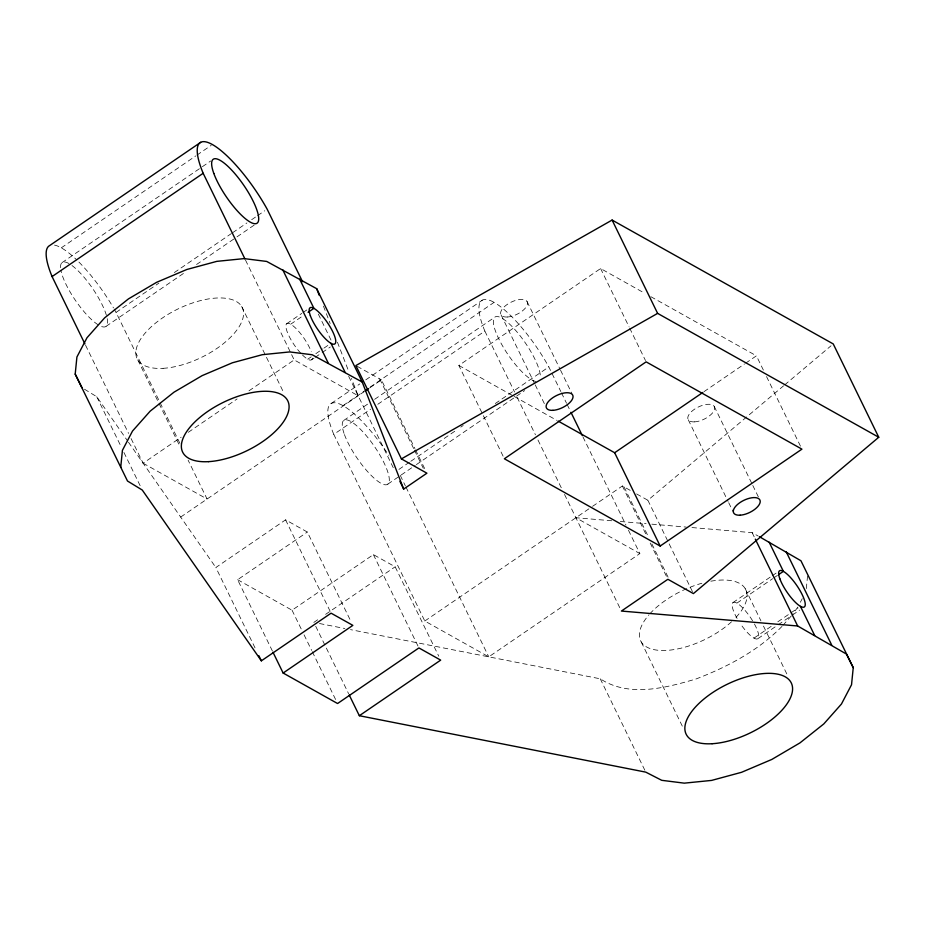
<?xml version="1.0" encoding="UTF-8"?>
<svg xmlns="http://www.w3.org/2000/svg" width="925" height="925" viewBox="0 0 925 925"><rect width="100%" height="100%" fill="white"/><g stroke="black" fill="none" stroke-linecap="round" stroke-linejoin="round"><path stroke-width="0.69" stroke-dasharray="4.62 3.47" d="M806.299 588.589L807.583 575.766M797.824 607.089L792.216 614.882M800.345 602.268L802.241 598.66M782.007 626.41C758.234 650.645 727.524 666.913 696.051 678.973C665.549 687.946 629.012 697.658 600.256 678.811L350.506 629.624M782.932 625.358L791.291 615.934M636.608 493.938L647.882 500.263L783.591 385.817M784.689 384.881L831.032 345.8M61.304 247.819L195.742 155.932M196.921 155.111L211.201 145.352M61.987 262.665L201.176 167.517M202.367 166.697L210.692 161.008M179.889 443.306L116.041 312.407L158.869 283.131M174.339 272.551L231.447 233.516M232.626 232.707L246.906 222.948M251.669 219.699L256.422 216.438M257.613 215.629L264.758 210.75M106.132 326.305L185.844 271.823M196.551 264.504L235.806 237.667M236.997 236.846L256.028 223.838M286.704 323.704L301.816 313.378M302.972 312.581L307.62 309.401M290.67 324.212L303.446 315.483M131.096 438.577L143.109 463.205L181.173 437.178M188.307 432.299L237.089 398.953M248.987 390.824L294.196 359.917L358.16 395.761L351.419 378.36M307.736 359.212L311.216 356.83M315.864 353.651L322.837 348.887M324.004 348.089L330.977 343.325M311.69 359.721L314.014 358.137M315.182 357.339L320.987 353.373M322.154 352.575L330.283 347.014M331.266 403.45L359.813 383.933M365.768 379.863L482.353 300.163M343.002 405.647L364.415 391.009M370.358 386.939L494.089 302.359A69.618 18.789 55.6 0 1 548.826 366.936L560.839 391.564M180.676 517.075L363.976 391.784M369.78 387.818L381.401 379.874L414.909 448.567M343.684 420.482L368.67 403.404M374.613 399.334L494.771 317.206M628.48 530.245L639.857 553.578L488.77 656.854L424.806 621.022L333.775 434.38L370.647 409.174M377.793 404.294L484.862 331.104A69.618 18.789 55.6 0 1 494.089 302.359M503.096 456.164L458.846 365.444L600.603 268.539L644.586 293.179M255.034 647.87L215.849 567.511L285.571 519.85L307.343 532.048L350.957 621.484M272.389 650.992L237.621 579.709L307.343 532.048M398.929 469.403L409.636 462.084M410.827 461.274L454.846 431.189M460.789 427.119L463.171 425.488M495.291 403.531L548.826 366.936M387.829 484.122L415.186 465.414M416.377 464.604L524.637 390.604M237.621 579.709L292.046 610.211L373.388 554.607L395.16 566.805L438.785 656.23M313.829 622.409L318.535 619.183M325.612 614.35L395.16 566.805M704.006 391.657L744.509 363.976M745.7 363.155L756.419 355.824L763.368 370.081M424.806 621.022L591.387 507.143M592.578 506.333L622.375 485.972L631.59 491.129M732.947 602.614L771.08 576.541M772.271 575.72L777.046 572.471M736.901 603.123L772.664 578.68M773.855 577.871L777.428 575.419M753.979 638.123L771.855 625.901M777.809 621.82L789.73 613.68M790.921 612.859L798.067 607.979M757.933 638.632L777 625.601M778.191 624.78L791.303 615.819M792.494 615.009L799.651 610.118M611.714 520.775L575.893 517.734L639.857 553.578M620.317 521.503L646.112 523.689M651.836 524.163L686.234 527.077M691.969 527.562L752.152 532.661L758.222 536.061M319.472 623.519L344.863 628.514M650.865 296.694L756.419 355.824M458.846 365.444L512.878 395.715M514.127 396.42L556.85 420.355M357.142 366.277L381.401 379.874M143.109 463.205L207.073 499.038L188.11 460.153M84.453 389.205L96.755 396.733L127.65 441.04M128.471 442.208L215.849 567.511M766.536 376.567L800.668 446.555M714.227 406.399L752.164 484.168M752.788 485.463L759.113 498.425M752.152 532.661L754.684 537.841M688.258 419.765L728.091 501.419M728.715 502.714L733.143 511.791M600.603 268.539L629.058 326.86M629.682 328.155L645.488 360.553M745.157 588.52L760.951 620.918M763.483 626.109L788.135 676.649M647.882 500.263L693.403 593.584M624.074 486.92L648.09 536.176M651.882 543.946L668.324 577.651M622.375 485.972L647.026 536.512M650.183 542.998L667.249 577.986M527.065 301.538L559.926 368.936M560.562 370.231L571.939 393.564M561.475 392.859L566.528 403.231M567.164 404.526L570.32 411.012M582.97 436.924L625.947 525.065M501.084 314.905L534.592 383.597M535.228 384.892L544.709 404.341M641.268 642.008L683.621 728.842M484.862 331.104L514.577 392.015M517.098 397.207L535.436 434.785M537.957 439.976L561.348 487.926M564.516 494.413L620.768 609.76M600.256 678.811L645.766 772.132M415.533 449.862L425.014 469.299M379.701 378.915L413.833 448.903M414.469 450.209L423.315 468.351M400.271 475.404L405.323 485.775M405.959 487.07L488.77 656.854M318.339 314.107L332.248 342.62M348.679 376.313L394.189 469.634M245.518 260.122L294.196 359.917M373.388 554.607L418.273 646.633M241.656 306.441L284.01 393.275M285.571 519.85L330.445 611.876M315.726 626.294L348.598 693.692M292.046 610.211L301.538 629.647M304.059 634.827L311.644 650.391M312.28 651.686L335.671 699.635M137.767 359.929L179.496 445.468M85.574 345.256L128.563 433.386M96.755 396.733L121.406 447.272M123.927 452.464L141.629 488.747M323.426 306.094L330.167 323.496M337.428 342.227L348.829 371.665M312.453 358.125A21.922 5.92 55.6 0 1 302.336 354.876M300.625 353.084A21.922 5.92 55.6 0 1 286.207 328.56A21.922 5.92 55.6 0 1 294.948 327.473A21.922 5.92 55.6 0 1 311.262 351.766M710.862 581.201A58.472 26.906 -26 0 1 734.681 618.732M731.536 621.773A58.472 26.906 -26 0 1 658.843 650.333A58.472 26.906 -26 0 1 648.899 614.882M649.812 613.853A58.472 26.906 -26 0 1 701.832 583.27M754.442 624.005A21.922 5.92 55.6 0 1 756.8 639.025A21.922 5.92 55.6 0 1 740.867 624.421M737.098 618.432A21.922 5.92 55.6 0 1 734.808 602.279A21.922 5.92 55.6 0 1 753.089 621.612M71.988 265.533A38.734 10.452 55.6 0 1 102.767 306.002A38.734 10.452 55.6 0 1 100.282 325.982M98.177 324.825A38.734 10.452 55.6 0 1 60.911 270.273M60.576 267.649A38.734 10.452 55.6 0 1 68.982 263.567M54.506 245.125A69.618 18.789 55.6 0 1 76.787 259.971M78.914 262.064A69.618 18.789 55.6 0 1 113.463 307.863M114.122 309.008A69.618 18.789 55.6 0 1 116.041 312.407M333.775 434.38A69.618 18.789 55.6 0 1 339.105 403.786A69.618 18.789 55.6 0 1 388.812 455.401M536.072 381.493A38.734 10.452 55.6 0 1 497.569 336.261A38.734 10.452 55.6 0 1 510.797 325.276A38.734 10.452 55.6 0 1 540.258 378.024M163.066 368.323A58.472 26.906 -26 0 0 243.576 313.286A58.472 26.906 -26 0 0 162.499 317.934A58.472 26.906 -26 0 0 163.066 368.323M694.582 421.869A14.615 6.729 -26 0 0 714.713 408.11A14.615 6.729 -26 0 0 694.444 409.266A14.615 6.729 -26 0 0 694.582 421.869M507.409 317.009A14.615 6.729 -26 0 0 527.539 303.25A14.615 6.729 -26 0 0 507.27 304.406A14.615 6.729 -26 0 0 507.409 317.009M344.435 434.542A38.734 10.452 55.6 0 0 384.985 484.769A38.734 10.452 55.6 0 0 367.849 437.583A38.734 10.452 55.6 0 0 344.435 434.542"/><path stroke-width="1.39" d="M273.014 652.298L283.131 673.03L352.853 625.369L331.081 613.171L261.359 660.832L142.265 490.042L127.5 481.023L75.203 374.105L76.914 357.004L86.985 337.752L104.641 317.853L128.471 298.879L156.626 282.31L186.873 269.476L216.832 261.359L244.154 258.607L266.701 261.44L316.697 288.692L362.207 382.013L403.67 489.071L426.911 473.195L401.404 458.892L355.882 365.572L612.107 220.058L833.24 343.938L878.75 437.259L693.403 593.584L667.885 579.281L621.403 611.055L797.662 625.982L846.444 654.067L853.243 667.665L851.532 684.754L841.449 704.018L823.805 723.917L799.963 742.891L771.808 759.448L741.572 772.294L711.603 780.411L684.28 783.151L661.745 780.318L645.766 772.132L359.339 715.719L349.222 694.987M120.713 467.426L122.424 450.325L132.495 431.073L150.151 411.174L173.992 392.188L202.136 375.631L232.383 362.785L262.353 354.68L289.675 351.928L312.211 354.761L362.207 382.013M200.656 142.346L49.568 245.622A69.618 18.789 55.6 0 0 52.078 276.563L84.95 343.961M52.078 276.563L203.165 173.287A69.618 18.789 55.6 0 1 212.392 144.543A69.618 18.789 55.6 0 1 267.128 209.119L302.533 281.697M308.094 312.303L313.91 308.326L299.688 279.165M365.132 390.998L368.624 388.604M558.11 421.06L614.651 452.741L702.815 392.478M359.339 715.719L440.682 660.126L418.909 647.928L337.567 703.52L283.131 673.03M660.173 546.051L801.929 449.145L646.124 361.86L504.356 458.765L660.173 546.051L614.651 452.741M778.619 574.61L783.382 571.349L769.161 542.189M401.404 458.892L657.617 313.378L878.75 437.259M759.448 536.743L800.934 560.747L853.243 667.665M75.203 374.105L81.99 387.702M786.169 551.716L831.691 645.037M612.107 220.058L657.617 313.378M800.449 606.349L814.682 635.51M755.309 539.136L797.662 625.982M570.956 412.307L582.334 435.629M399.877 481.301L403.67 489.071M330.977 343.325L345.198 372.486M282.668 269.637L328.19 362.958M203.165 173.287L244.882 258.827M258.827 655.652L261.359 660.832M316.697 288.692L319.287 295.387M208.576 461.644A58.472 26.906 -26 0 0 289.086 406.607A58.472 26.906 -26 0 0 208.009 411.255A58.472 26.906 -26 0 0 208.576 461.644M712.077 743.723A58.472 26.906 -26 0 0 792.586 688.686A58.472 26.906 -26 0 0 711.51 693.334A58.472 26.906 -26 0 0 712.077 743.723M310.372 315.772A21.922 5.92 55.6 0 0 333.324 344.204A21.922 5.92 55.6 0 0 323.623 317.495A21.922 5.92 55.6 0 0 310.372 315.772M740.104 515.19A14.615 6.729 -26 0 0 760.223 501.431A14.615 6.729 -26 0 0 739.954 502.587A14.615 6.729 -26 0 0 740.104 515.19M552.93 410.33A14.615 6.729 -26 0 0 573.049 396.571A14.615 6.729 -26 0 0 552.78 397.727A14.615 6.729 -26 0 0 552.93 410.33M779.856 578.796A21.922 5.92 55.6 0 0 802.808 607.228A21.922 5.92 55.6 0 0 793.107 580.518A21.922 5.92 55.6 0 0 779.856 578.796M213.825 173.449A38.734 10.452 55.6 0 0 254.375 223.677A38.734 10.452 55.6 0 0 237.239 176.49A38.734 10.452 55.6 0 0 213.825 173.449"/></g></svg>
